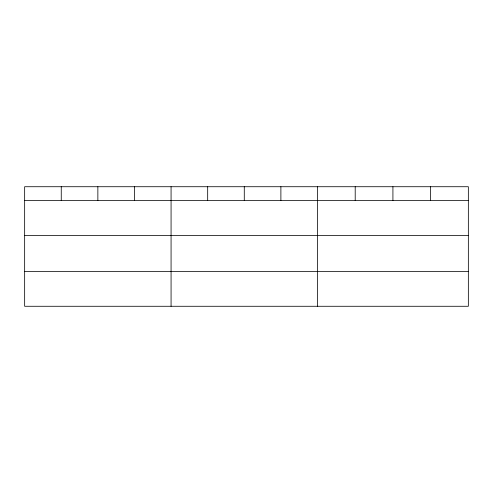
<?xml version="1.0" encoding="UTF-8"?>
<svg xmlns="http://www.w3.org/2000/svg" width="493" height="493" viewBox="0 0 493 493"><rect width="100%" height="100%" fill="white"/><g stroke="black" fill="none" stroke-linecap="round" stroke-linejoin="round"><path stroke-width="0.74" d="M468.35 235.414L468.35 186.724L24.65 186.724L24.65 306.276L468.35 306.276L468.35 235.414L24.65 235.414M24.65 200.509L468.35 200.509M24.65 271.372L468.35 271.372M430.635 186.724L430.635 200.509M392.921 186.724L392.921 200.509M355.206 186.724L355.206 200.509M317.492 186.724L317.492 306.276M280.887 186.724L280.887 200.509M244.281 186.724L244.281 200.509M207.676 186.724L207.676 200.509M171.071 186.724L171.071 306.276M134.466 186.724L134.466 200.509M97.861 186.724L97.861 200.509M61.255 186.724L61.255 200.509"/></g></svg>
